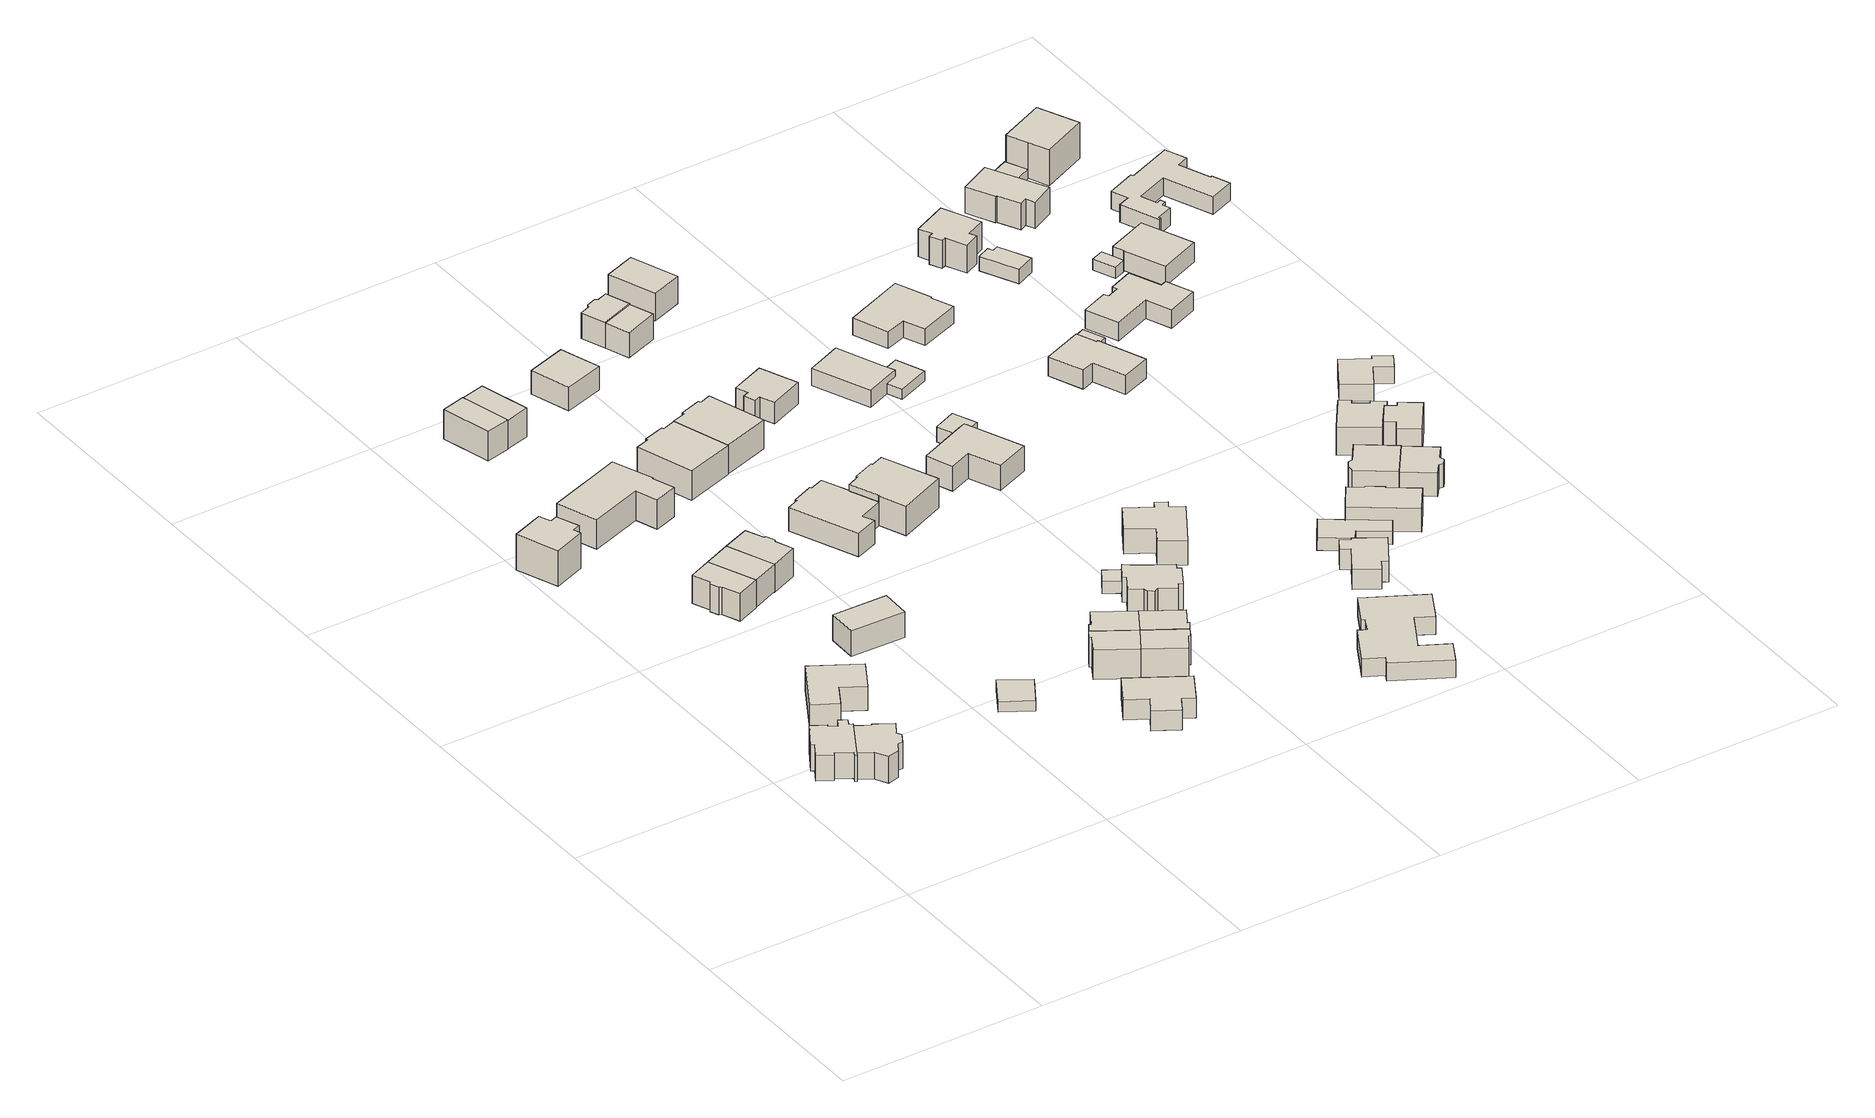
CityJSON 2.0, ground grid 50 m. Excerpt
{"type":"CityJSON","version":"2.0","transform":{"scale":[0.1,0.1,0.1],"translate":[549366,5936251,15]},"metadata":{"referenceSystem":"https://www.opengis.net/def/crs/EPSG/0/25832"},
"CityObjects":{
"building1":{"type":"Building","attributes":{"Gemeindeschluessel":"02200227","Geometrietyp2DReferenz":"3000","BezugspunktDach":"2000","function":"31001_1010","measuredHeight":8.64,"storeysAboveGround":1},"address":[{"country":"Germany","locality":"Hamburg","thoroughfareNumber":"18a","thoroughfareName":"Hildeweg","postcode":"22559"}],"geometry":[{"type":"Solid","lod":"1","boundaries":[[[[0,1,2,3,4,5,6,7,8,9,10,11,12,13,14,15,16,17]],[[18,19,20,21,22,23,24,25,26,27,28,29,30,31,32,33,34,35]],[[16,18,35,17]],[[15,19,18,16]],[[14,20,19,15]],[[13,21,20,14]],[[12,22,21,13]],[[11,23,22,12]],[[10,24,23,11]],[[9,25,24,10]],[[8,26,25,9]],[[7,27,26,8]],[[6,28,27,7]],[[5,29,28,6]],[[4,30,29,5]],[[3,31,30,4]],[[2,32,31,3]],[[1,33,32,2]],[[0,34,33,1]],[[17,35,34,0]]]]}]},
"building2":{"type":"Building","attributes":{"Gemeindeschluessel":"02200227","Geometrietyp2DReferenz":"3000","BezugspunktDach":"2000","function":"31001_1010","measuredHeight":8.78,"storeysAboveGround":1},"address":[{"country":"Germany","locality":"Hamburg","thoroughfareNumber":"18b","thoroughfareName":"Hildeweg","postcode":"22559"}],"geometry":[{"type":"Solid","lod":"1","boundaries":[[[[36,37,38,39,40,41,42,43,44,45,46,47]],[[48,49,50,51,52,53,54,55,56,57,58,59]],[[46,48,59,47]],[[45,49,48,46]],[[44,50,49,45]],[[43,51,50,44]],[[42,52,51,43]],[[41,53,52,42]],[[40,54,53,41]],[[39,55,54,40]],[[38,56,55,39]],[[37,57,56,38]],[[36,58,57,37]],[[47,59,58,36]]]]}]},
"building3":{"type":"Building","attributes":{"Gemeindeschluessel":"02200227","Geometrietyp2DReferenz":"3000","BezugspunktDach":"2000","function":"31001_1010","measuredHeight":7.25,"storeysAboveGround":1},"address":[{"country":"Germany","locality":"Hamburg","thoroughfareNumber":"20","thoroughfareName":"Hildeweg","postcode":"22559"}],"geometry":[{"type":"Solid","lod":"1","boundaries":[[[[60,61,62,63,64,65]],[[66,67,68,69,70,71]],[[64,66,71,65]],[[63,67,66,64]],[[62,68,67,63]],[[61,69,68,62]],[[60,70,69,61]],[[65,71,70,60]]]]}]},
"building4":{"type":"Building","attributes":{"Gemeindeschluessel":"02200227","Geometrietyp2DReferenz":"3000","BezugspunktDach":"2000","function":"31001_1010","measuredHeight":10.46,"storeysAboveGround":3},"address":[{"country":"Germany","locality":"Hamburg","thoroughfareNumber":"69","thoroughfareName":"Tinsdaler Heideweg","postcode":"22559"}],"geometry":[{"type":"Solid","lod":"1","boundaries":[[[[72,73,74,75,76,77,78,79]],[[80,81,82,83,84,85,86,87]],[[78,80,87,79]],[[77,81,80,78]],[[76,82,81,77]],[[75,83,82,76]],[[74,84,83,75]],[[73,85,84,74]],[[72,86,85,73]],[[79,87,86,72]]]]}]},
"building5":{"type":"Building","attributes":{"Gemeindeschluessel":"02200227","Geometrietyp2DReferenz":"3000","BezugspunktDach":"2000","function":"31001_1010","measuredHeight":9.22,"storeysAboveGround":1},"address":[{"country":"Germany","locality":"Hamburg","thoroughfareNumber":"24","thoroughfareName":"Hildeweg","postcode":"22559"}],"geometry":[{"type":"Solid","lod":"1","boundaries":[[[[88,89,90,91,92,93,94,95]],[[96,97,98,99,100,101,102,103]],[[94,96,103,95]],[[93,97,96,94]],[[92,98,97,93]],[[91,99,98,92]],[[90,100,99,91]],[[89,101,100,90]],[[88,102,101,89]],[[95,103,102,88]]]]}]},
"building6":{"type":"Building","attributes":{"Gemeindeschluessel":"02200227","Geometrietyp2DReferenz":"3000","BezugspunktDach":"2000","function":"31001_1010","measuredHeight":9.28,"storeysAboveGround":1},"address":[{"country":"Germany","locality":"Hamburg","thoroughfareNumber":"24a","thoroughfareName":"Hildeweg","postcode":"22559"}],"geometry":[{"type":"Solid","lod":"1","boundaries":[[[[104,105,106,107]],[[103,102,108,109]],[[106,103,109,107]],[[105,102,103,106]],[[104,108,102,105]],[[107,109,108,104]]]]}]},
"building7":{"type":"Building","attributes":{"Gemeindeschluessel":"02200227","Geometrietyp2DReferenz":"3000","BezugspunktDach":"2000","function":"31001_1010","measuredHeight":8.28,"storeysAboveGround":1},"address":[{"country":"Germany","locality":"Hamburg","thoroughfareNumber":"22","thoroughfareName":"Hildeweg","postcode":"22559"}],"geometry":[{"type":"Solid","lod":"1","boundaries":[[[[110,111,112,113]],[[114,115,116,117]],[[112,114,117,113]],[[111,115,114,112]],[[110,116,115,111]],[[113,117,116,110]]]]}]},
"building8":{"type":"Building","attributes":{"Gemeindeschluessel":"02200227","Geometrietyp2DReferenz":"3000","BezugspunktDach":"2000","function":"31001_2460","measuredHeight":2.6,"storeysAboveGround":1},"address":[{"country":"Germany","locality":"Hamburg","thoroughfareName":"Horandstieg","postcode":"22559"}],"geometry":[{"type":"Solid","lod":"1","boundaries":[[[[118,119,120,121]],[[122,123,124,125]],[[120,122,125,121]],[[119,123,122,120]],[[118,124,123,119]],[[121,125,124,118]]]]}]},
"building9":{"type":"Building","attributes":{"Gemeindeschluessel":"02200227","Geometrietyp2DReferenz":"3000","BezugspunktDach":"2000","function":"31001_1010","measuredHeight":10.63,"storeysAboveGround":2},"address":[{"country":"Germany","locality":"Hamburg","thoroughfareNumber":"67","thoroughfareName":"Tinsdaler Heideweg","postcode":"22559"}],"geometry":[{"type":"Solid","lod":"1","boundaries":[[[[126,127,128,129,130,131,132,133]],[[134,135,136,137,138,139,140,141]],[[132,134,141,133]],[[131,135,134,132]],[[130,136,135,131]],[[129,137,136,130]],[[128,138,137,129]],[[127,139,138,128]],[[126,140,139,127]],[[133,141,140,126]]]]}]},
"building10":{"type":"Building","attributes":{"Gemeindeschluessel":"02200227","Geometrietyp2DReferenz":"3000","BezugspunktDach":"2000","function":"31001_1010","measuredHeight":9.32,"storeysAboveGround":1},"address":[{"country":"Germany","locality":"Hamburg","thoroughfareNumber":"24b","thoroughfareName":"Hildeweg","postcode":"22559"}],"geometry":[{"type":"Solid","lod":"1","boundaries":[[[[142,143,144,145,146,147,148,149]],[[150,151,109,108,152,153,154,155]],[[148,150,155,149]],[[147,151,150,148]],[[146,109,151,147]],[[145,108,109,146]],[[144,152,108,145]],[[143,153,152,144]],[[142,154,153,143]],[[149,155,154,142]]]]}]},
"building11":{"type":"Building","attributes":{"Gemeindeschluessel":"02200227","Geometrietyp2DReferenz":"3000","BezugspunktDach":"2000","function":"31001_1010","measuredHeight":9.43,"storeysAboveGround":1},"address":[{"country":"Germany","locality":"Hamburg","thoroughfareNumber":"68b","thoroughfareName":"Tinsdaler Heideweg","postcode":"22559"}],"geometry":[{"type":"Solid","lod":"1","boundaries":[[[[156,157,158,159]],[[160,161,162,163]],[[158,160,163,159]],[[157,161,160,158]],[[156,162,161,157]],[[159,163,162,156]]]]}]},
"building12":{"type":"Building","attributes":{"Gemeindeschluessel":"02200227","Geometrietyp2DReferenz":"3000","BezugspunktDach":"2000","function":"31001_1010","measuredHeight":9.36,"storeysAboveGround":1},"address":[{"country":"Germany","locality":"Hamburg","thoroughfareNumber":"68a","thoroughfareName":"Tinsdaler Heideweg","postcode":"22559"}],"geometry":[{"type":"Solid","lod":"1","boundaries":[[[[164,165,166,167]],[[168,169,170,171]],[[166,168,171,167]],[[165,169,168,166]],[[164,170,169,165]],[[167,171,170,164]]]]}]},
"building13":{"type":"Building","attributes":{"Gemeindeschluessel":"02200227","Geometrietyp2DReferenz":"3000","BezugspunktDach":"2000","function":"31001_1010","measuredHeight":6.58,"storeysAboveGround":1},"address":[{"country":"Germany","locality":"Hamburg","thoroughfareNumber":"24","thoroughfareName":"Horandstieg","postcode":"22559"}],"geometry":[{"type":"Solid","lod":"1","boundaries":[[[[172,173,174,175,176,177,178,179]],[[180,181,182,183,184,185,186,187]],[[178,180,187,179]],[[177,181,180,178]],[[176,182,181,177]],[[175,183,182,176]],[[174,184,183,175]],[[173,185,184,174]],[[172,186,185,173]],[[179,187,186,172]]]]}]},
"building14":{"type":"Building","attributes":{"Gemeindeschluessel":"02200227","Geometrietyp2DReferenz":"3000","BezugspunktDach":"2000","function":"31001_1010","measuredHeight":10.44,"storeysAboveGround":1},"address":[{"country":"Germany","locality":"Hamburg","thoroughfareNumber":"22c","thoroughfareName":"Horandstieg","postcode":"22559"}],"geometry":[{"type":"Solid","lod":"1","boundaries":[[[[188,189,190,191,192,193]],[[194,195,196,197,198,199]],[[192,194,199,193]],[[191,195,194,192]],[[190,196,195,191]],[[189,197,196,190]],[[188,198,197,189]],[[193,199,198,188]]]]}]},
"building15":{"type":"Building","attributes":{"Gemeindeschluessel":"02200227","Geometrietyp2DReferenz":"3000","BezugspunktDach":"2000","function":"31001_1010","measuredHeight":9.64,"storeysAboveGround":1},"address":[{"country":"Germany","locality":"Hamburg","thoroughfareNumber":"65b","thoroughfareName":"Tinsdaler Heideweg","postcode":"22559"}],"geometry":[{"type":"Solid","lod":"1","boundaries":[[[[200,201,202,203,204,205,206,207]],[[208,209,210,211,212,213,214,215]],[[206,208,215,207]],[[205,209,208,206]],[[204,210,209,205]],[[203,211,210,204]],[[202,212,211,203]],[[201,213,212,202]],[[200,214,213,201]],[[207,215,214,200]]]]}]},
"building16":{"type":"Building","attributes":{"Gemeindeschluessel":"02200227","Geometrietyp2DReferenz":"3000","BezugspunktDach":"2000","function":"31001_1010","measuredHeight":9.6,"storeysAboveGround":1},"address":[{"country":"Germany","locality":"Hamburg","thoroughfareNumber":"63b","thoroughfareName":"Tinsdaler Heideweg","postcode":"22559"}],"geometry":[{"type":"Solid","lod":"1","boundaries":[[[[216,217,218,219,220,221,222,223,224,225,226,227,228]],[[229,230,231,232,233,234,235,236,237,238,239,240,241]],[[227,229,241,228]],[[226,230,229,227]],[[225,231,230,226]],[[224,232,231,225]],[[223,233,232,224]],[[222,234,233,223]],[[221,235,234,222]],[[220,236,235,221]],[[219,237,236,220]],[[218,238,237,219]],[[217,239,238,218]],[[216,240,239,217]],[[228,241,240,216]]]]}]},
"building17":{"type":"Building","attributes":{"Gemeindeschluessel":"02200227","Geometrietyp2DReferenz":"3000","BezugspunktDach":"2000","function":"31001_1010","measuredHeight":10.59,"storeysAboveGround":1},"address":[{"country":"Germany","locality":"Hamburg","thoroughfareNumber":"22a","thoroughfareName":"Horandstieg","postcode":"22559"}],"geometry":[{"type":"Solid","lod":"1","boundaries":[[[[242,243,244,245,246,247]],[[248,249,250,251,252,253]],[[246,248,253,247]],[[245,249,248,246]],[[244,250,249,245]],[[243,251,250,244]],[[242,252,251,243]],[[247,253,252,242]]]]}]},
"building18":{"type":"Building","attributes":{"Gemeindeschluessel":"02200227","Geometrietyp2DReferenz":"3000","BezugspunktDach":"2000","function":"31001_1010","measuredHeight":10.48,"storeysAboveGround":1},"address":[{"country":"Germany","locality":"Hamburg","thoroughfareNumber":"22b","thoroughfareName":"Horandstieg","postcode":"22559"}],"geometry":[{"type":"Solid","lod":"1","boundaries":[[[[254,255,256,257,191,190]],[[195,258,259,260,261,196]],[[191,195,196,190]],[[257,258,195,191]],[[256,259,258,257]],[[255,260,259,256]],[[254,261,260,255]],[[190,196,261,254]]]]}]},
"building19":{"type":"Building","attributes":{"Gemeindeschluessel":"02200227","Geometrietyp2DReferenz":"3000","BezugspunktDach":"2000","function":"31001_1010","measuredHeight":5.86,"storeysAboveGround":2},"address":[{"country":"Germany","locality":"Hamburg","thoroughfareNumber":"66","thoroughfareName":"Tinsdaler Heideweg","postcode":"22559"}],"geometry":[{"type":"Solid","lod":"1","boundaries":[[[[262,263,264,265]],[[266,267,268,269]],[[264,266,269,265]],[[263,267,266,264]],[[262,268,267,263]],[[265,269,268,262]]]]}]},
"building20":{"type":"Building","attributes":{"Gemeindeschluessel":"02200227","Geometrietyp2DReferenz":"3000","BezugspunktDach":"2000","function":"31001_1010","measuredHeight":10.54,"storeysAboveGround":1},"address":[{"country":"Germany","locality":"Hamburg","thoroughfareNumber":"22","thoroughfareName":"Horandstieg","postcode":"22559"}],"geometry":[{"type":"Solid","lod":"1","boundaries":[[[[270,271,245,244,272,273]],[[274,250,249,275,276,277]],[[272,274,277,273]],[[244,250,274,272]],[[245,249,250,244]],[[271,275,249,245]],[[270,276,275,271]],[[273,277,276,270]]]]}]},
"building21":{"type":"Building","attributes":{"Gemeindeschluessel":"02200227","Geometrietyp2DReferenz":"3000","BezugspunktDach":"2000","function":"31001_1010","measuredHeight":9.49,"storeysAboveGround":1},"address":[{"country":"Germany","locality":"Hamburg","thoroughfareNumber":"65a","thoroughfareName":"Tinsdaler Heideweg","postcode":"22559"}],"geometry":[{"type":"Solid","lod":"1","boundaries":[[[[278,279,280,281,282,283,284,285]],[[286,287,288,289,290,291,292,293]],[[284,286,293,285]],[[283,287,286,284]],[[282,288,287,283]],[[281,289,288,282]],[[280,290,289,281]],[[279,291,290,280]],[[278,292,291,279]],[[285,293,292,278]]]]}]},
"building22":{"type":"Building","attributes":{"Gemeindeschluessel":"02200227","Geometrietyp2DReferenz":"3000","BezugspunktDach":"2000","function":"31001_1010","measuredHeight":9.41,"storeysAboveGround":1},"address":[{"country":"Germany","locality":"Hamburg","thoroughfareNumber":"63a","thoroughfareName":"Tinsdaler Heideweg","postcode":"22559"}],"geometry":[{"type":"Solid","lod":"1","boundaries":[[[[294,295,296,297,298,299,300,301,302,303,304]],[[305,306,307,308,309,310,311,312,313,314,315]],[[303,305,315,304]],[[302,306,305,303]],[[301,307,306,302]],[[300,308,307,301]],[[299,309,308,300]],[[298,310,309,299]],[[297,311,310,298]],[[296,312,311,297]],[[295,313,312,296]],[[294,314,313,295]],[[304,315,314,294]]]]}]},
"building23":{"type":"Building","attributes":{"Gemeindeschluessel":"02200227","Geometrietyp2DReferenz":"3000","BezugspunktDach":"2000","function":"31001_1010","measuredHeight":8.59,"storeysAboveGround":1},"address":[{"country":"Germany","locality":"Hamburg","thoroughfareNumber":"20","thoroughfareName":"Horandstieg","postcode":"22559"}],"geometry":[{"type":"Solid","lod":"1","boundaries":[[[[316,317,318,319,320,321,322,323,324,325,326,327,328,329,330,331]],[[332,333,334,335,336,337,338,339,340,341,342,343,344,345,346,347]],[[330,332,347,331]],[[329,333,332,330]],[[328,334,333,329]],[[327,335,334,328]],[[326,336,335,327]],[[325,337,336,326]],[[324,338,337,325]],[[323,339,338,324]],[[322,340,339,323]],[[321,341,340,322]],[[320,342,341,321]],[[319,343,342,320]],[[318,344,343,319]],[[317,345,344,318]],[[316,346,345,317]],[[331,347,346,316]]]]}]},
"building24":{"type":"Building","attributes":{"Gemeindeschluessel":"02200227","Geometrietyp2DReferenz":"3000","BezugspunktDach":"2000","function":"31001_2460","measuredHeight":3.02,"storeysAboveGround":1},"address":[{"country":"Germany","locality":"Hamburg","thoroughfareName":"Horandstieg","postcode":"22559"}],"geometry":[{"type":"Solid","lod":"1","boundaries":[[[[348,349,350,351,352,353]],[[354,355,356,357,358,359]],[[352,354,359,353]],[[351,355,354,352]],[[350,356,355,351]],[[349,357,356,350]],[[348,358,357,349]],[[353,359,358,348]]]]}]},
"building25":{"type":"Building","attributes":{"Gemeindeschluessel":"02200227","Geometrietyp2DReferenz":"3000","BezugspunktDach":"2000","function":"31001_1010","measuredHeight":8.42,"storeysAboveGround":1},"address":[{"country":"Germany","locality":"Hamburg","thoroughfareNumber":"64","thoroughfareName":"Tinsdaler Heideweg","postcode":"22559"}],"geometry":[{"type":"Solid","lod":"1","boundaries":[[[[360,361,362,363,364,365,366,367]],[[368,369,370,371,372,373,374,375]],[[366,368,375,367]],[[365,369,368,366]],[[364,370,369,365]],[[363,371,370,364]],[[362,372,371,363]],[[361,373,372,362]],[[360,374,373,361]],[[367,375,374,360]]]]}]},
"building26":{"type":"Building","attributes":{"Gemeindeschluessel":"02200227","Geometrietyp2DReferenz":"3000","BezugspunktDach":"2000","function":"31001_1010","measuredHeight":7.3,"storeysAboveGround":1},"address":[{"country":"Germany","locality":"Hamburg","thoroughfareNumber":"61","thoroughfareName":"Tinsdaler Heideweg","postcode":"22559"}],"geometry":[{"type":"Solid","lod":"1","boundaries":[[[[376,377,378,379,380,381,382,383]],[[384,385,386,387,388,389,390,391]],[[382,384,391,383]],[[381,385,384,382]],[[380,386,385,381]],[[379,387,386,380]],[[378,388,387,379]],[[377,389,388,378]],[[376,390,389,377]],[[383,391,390,376]]]]}]},
"building27":{"type":"Building","attributes":{"Gemeindeschluessel":"02200227","Geometrietyp2DReferenz":"3000","BezugspunktDach":"2000","function":"31001_1010","measuredHeight":8.45,"storeysAboveGround":1},"address":[{"country":"Germany","locality":"Hamburg","thoroughfareNumber":"64b","thoroughfareName":"Tinsdaler Heideweg","postcode":"22559"}],"geometry":[{"type":"Solid","lod":"1","boundaries":[[[[363,392,393,364]],[[394,395,396,397]],[[393,394,397,364]],[[392,395,394,393]],[[363,396,395,392]],[[364,397,396,363]]]]}]},
"building28":{"type":"Building","attributes":{"Gemeindeschluessel":"02200227","Geometrietyp2DReferenz":"3000","BezugspunktDach":"2000","function":"31001_2460","measuredHeight":2.3,"storeysAboveGround":1},"address":[{"country":"Germany","locality":"Hamburg","thoroughfareName":"Tinsdaler Heideweg","postcode":"22559"}],"geometry":[{"type":"Solid","lod":"1","boundaries":[[[[398,399,400,401,402,403]],[[404,405,406,407,408,409]],[[402,404,409,403]],[[401,405,404,402]],[[400,406,405,401]],[[399,407,406,400]],[[398,408,407,399]],[[403,409,408,398]]]]}]},
"building29":{"type":"Building","attributes":{"Gemeindeschluessel":"02200227","Geometrietyp2DReferenz":"3000","BezugspunktDach":"2000","function":"31001_1100","measuredHeight":7.38,"storeysAboveGround":1},"address":[{"country":"Germany","locality":"Hamburg","thoroughfareNumber":"16a","thoroughfareName":"Horandstieg","postcode":"22559"}],"geometry":[{"type":"Solid","lod":"1","boundaries":[[[[410,411,412,413,414,415,416,417]],[[418,419,420,421,422,423,424,425]],[[416,418,425,417]],[[415,419,418,416]],[[414,420,419,415]],[[413,421,420,414]],[[412,422,421,413]],[[411,423,422,412]],[[410,424,423,411]],[[417,425,424,410]]]]}]},
"building30":{"type":"Building","attributes":{"Gemeindeschluessel":"02200227","Geometrietyp2DReferenz":"3000","BezugspunktDach":"2000","function":"31001_1010","measuredHeight":7.42,"storeysAboveGround":1},"address":[{"country":"Germany","locality":"Hamburg","thoroughfareNumber":"18","thoroughfareName":"Horandstieg","postcode":"22559"}],"geometry":[{"type":"Solid","lod":"1","boundaries":[[[[426,427,428,429,430,431,432,433,434,435]],[[436,437,438,439,440,441,442,443,444,445]],[[434,436,445,435]],[[433,437,436,434]],[[432,438,437,433]],[[431,439,438,432]],[[430,440,439,431]],[[429,441,440,430]],[[428,442,441,429]],[[427,443,442,428]],[[426,444,443,427]],[[435,445,444,426]]]]}]},
"building31":{"type":"Building","attributes":{"Gemeindeschluessel":"02200227","Geometrietyp2DReferenz":"3000","BezugspunktDach":"2000","function":"31001_1010","measuredHeight":4.53,"storeysAboveGround":1},"address":[{"country":"Germany","locality":"Hamburg","thoroughfareNumber":"25","thoroughfareName":"Horandstieg","postcode":"22559"}],"geometry":[{"type":"Solid","lod":"1","boundaries":[[[[446,447,448,449,450,451,452,453,454,455,456,457,458,459]],[[460,461,462,463,464,465,466,467,468,469,470,471,472,473]],[[458,460,473,459]],[[457,461,460,458]],[[456,462,461,457]],[[455,463,462,456]],[[454,464,463,455]],[[453,465,464,454]],[[452,466,465,453]],[[451,467,466,452]],[[450,468,467,451]],[[449,469,468,450]],[[448,470,469,449]],[[447,471,470,448]],[[446,472,471,447]],[[459,473,472,446]]]]}]},
"building32":{"type":"Building","attributes":{"Gemeindeschluessel":"02200227","Geometrietyp2DReferenz":"3000","BezugspunktDach":"2000","function":"31001_1010","measuredHeight":9.52,"storeysAboveGround":1},"address":[{"country":"Germany","locality":"Hamburg","thoroughfareNumber":"62","thoroughfareName":"Tinsdaler Heideweg","postcode":"22559"}],"geometry":[{"type":"Solid","lod":"1","boundaries":[[[[474,475,476,477]],[[478,479,480,481]],[[476,478,481,477]],[[475,479,478,476]],[[474,480,479,475]],[[477,481,480,474]]]]}]},
"building33":{"type":"Building","attributes":{"Gemeindeschluessel":"02200227","Geometrietyp2DReferenz":"3000","BezugspunktDach":"2000","function":"31001_2460","measuredHeight":4.73,"storeysAboveGround":1},"address":[{"country":"Germany","locality":"Hamburg","thoroughfareName":"Horandstieg","postcode":"22559"}],"geometry":[{"type":"Solid","lod":"1","boundaries":[[[[482,483,484,485,486,487]],[[488,489,490,491,492,493]],[[486,488,493,487]],[[485,489,488,486]],[[484,490,489,485]],[[483,491,490,484]],[[482,492,491,483]],[[487,493,492,482]]]]}]},
"building34":{"type":"Building","attributes":{"Gemeindeschluessel":"02200227","Geometrietyp2DReferenz":"3000","BezugspunktDach":"2000","function":"31001_1010","measuredHeight":5.33,"storeysAboveGround":1},"address":[{"country":"Germany","locality":"Hamburg","thoroughfareNumber":"59","thoroughfareName":"Tinsdaler Heideweg","postcode":"22559"}],"geometry":[{"type":"Solid","lod":"1","boundaries":[[[[494,495,496,497,498]],[[499,500,501,502,503]],[[497,499,503,498]],[[496,500,499,497]],[[495,501,500,496]],[[494,502,501,495]],[[498,503,502,494]]]]}]},
"building35":{"type":"Building","attributes":{"Gemeindeschluessel":"02200227","Geometrietyp2DReferenz":"3000","BezugspunktDach":"2000","function":"31001_2460","measuredHeight":2.45,"storeysAboveGround":1},"address":[{"country":"Germany","locality":"Hamburg","thoroughfareName":"Tinsdaler Heideweg","postcode":"22559"}],"geometry":[{"type":"Solid","lod":"1","boundaries":[[[[504,505,506,507,508,509]],[[510,511,512,513,514,515]],[[508,510,515,509]],[[507,511,510,508]],[[506,512,511,507]],[[505,513,512,506]],[[504,514,513,505]],[[509,515,514,504]]]]}]},
"building36":{"type":"Building","attributes":{"Gemeindeschluessel":"02200227","Geometrietyp2DReferenz":"3000","BezugspunktDach":"2000","function":"31001_1100","measuredHeight":5.1,"storeysAboveGround":1},"address":[{"country":"Germany","locality":"Hamburg","thoroughfareNumber":"23","thoroughfareName":"Horandstieg","postcode":"22559"}],"geometry":[{"type":"Solid","lod":"1","boundaries":[[[[516,517,518,519,520,521,522,523,524,525]],[[526,527,528,529,530,531,532,533,534,535]],[[524,526,535,525]],[[523,527,526,524]],[[522,528,527,523]],[[521,529,528,522]],[[520,530,529,521]],[[519,531,530,520]],[[518,532,531,519]],[[517,533,532,518]],[[516,534,533,517]],[[525,535,534,516]]]]}]},
"building37":{"type":"Building","attributes":{"Gemeindeschluessel":"02200227","Geometrietyp2DReferenz":"3000","BezugspunktDach":"2000","function":"31001_2460","measuredHeight":3.98,"storeysAboveGround":1},"address":[{"country":"Germany","locality":"Hamburg","thoroughfareName":"Horandstieg","postcode":"22559"}],"geometry":[{"type":"Solid","lod":"1","boundaries":[[[[536,537,538,539,540,541,542]],[[543,544,545,546,547,548,549]],[[541,543,549,542]],[[540,544,543,541]],[[539,545,544,540]],[[538,546,545,539]],[[537,547,546,538]],[[536,548,547,537]],[[542,549,548,536]]]]}]},
"building38":{"type":"Building","attributes":{"Gemeindeschluessel":"02200227","Geometrietyp2DReferenz":"3000","BezugspunktDach":"2000","function":"31001_1010","measuredHeight":5,"storeysAboveGround":1},"address":[{"country":"Germany","locality":"Hamburg","thoroughfareNumber":"55","thoroughfareName":"Tinsdaler Heideweg","postcode":"22559"}],"geometry":[{"type":"Solid","lod":"1","boundaries":[[[[550,551,552,553,554,555,556,557]],[[558,559,560,561,562,563,564,565]],[[556,558,565,557]],[[555,559,558,556]],[[554,560,559,555]],[[553,561,560,554]],[[552,562,561,553]],[[551,563,562,552]],[[550,564,563,551]],[[557,565,564,550]]]]}]},
"building39":{"type":"Building","attributes":{"Gemeindeschluessel":"02200227","Geometrietyp2DReferenz":"3000","BezugspunktDach":"2000","function":"31001_1010","measuredHeight":7.01,"storeysAboveGround":2},"address":[{"country":"Germany","locality":"Hamburg","thoroughfareNumber":"21","thoroughfareName":"Horandstieg","postcode":"22559"}],"geometry":[{"type":"Solid","lod":"1","boundaries":[[[[566,567,568,569,570,571,572,573]],[[574,575,576,577,578,579,580,581]],[[572,574,581,573]],[[571,575,574,572]],[[570,576,575,571]],[[569,577,576,570]],[[568,578,577,569]],[[567,579,578,568]],[[566,580,579,567]],[[573,581,580,566]]]]}]},
"building40":{"type":"Building","attributes":{"Gemeindeschluessel":"02200227","Geometrietyp2DReferenz":"3000","BezugspunktDach":"2000","function":"31001_1100","measuredHeight":5.8,"storeysAboveGround":1},"address":[{"country":"Germany","locality":"Hamburg","thoroughfareNumber":"14","thoroughfareName":"Horandstieg","postcode":"22559"}],"geometry":[{"type":"Solid","lod":"1","boundaries":[[[[582,583,584,585,586,587,588,589]],[[590,591,592,593,594,595,596,597]],[[588,590,597,589]],[[587,591,590,588]],[[586,592,591,587]],[[585,593,592,586]],[[584,594,593,585]],[[583,595,594,584]],[[582,596,595,583]],[[589,597,596,582]]]]}]},
"building41":{"type":"Building","attributes":{"Gemeindeschluessel":"02200227","Geometrietyp2DReferenz":"3000","BezugspunktDach":"2000","function":"31001_1010","measuredHeight":8.52,"storeysAboveGround":1},"address":[{"country":"Germany","locality":"Hamburg","thoroughfareNumber":"19a","thoroughfareName":"Horandstieg","postcode":"22559"}],"geometry":[{"type":"Solid","lod":"1","boundaries":[[[[598,599,600,601,602,603,604,605]],[[606,607,608,609,610,611,612,613]],[[604,606,613,605]],[[603,607,606,604]],[[602,608,607,603]],[[601,609,608,602]],[[600,610,609,601]],[[599,611,610,600]],[[598,612,611,599]],[[605,613,612,598]]]]}]},
"building42":{"type":"Building","attributes":{"Gemeindeschluessel":"02200227","Geometrietyp2DReferenz":"3000","BezugspunktDach":"2000","function":"31001_2460","measuredHeight":4.55,"storeysAboveGround":1},"address":[{"country":"Germany","locality":"Hamburg","thoroughfareName":"Horandstieg","postcode":"22559"}],"geometry":[{"type":"Solid","lod":"1","boundaries":[[[[614,586,585,615,616]],[[617,618,619,620,621]],[[615,617,621,616]],[[585,618,617,615]],[[586,619,618,585]],[[614,620,619,586]],[[616,621,620,614]]]]}]},
"building43":{"type":"Building","attributes":{"Gemeindeschluessel":"02200227","Geometrietyp2DReferenz":"3000","BezugspunktDach":"2000","function":"31001_1010","measuredHeight":8.15,"storeysAboveGround":1},"address":[{"country":"Germany","locality":"Hamburg","thoroughfareNumber":"19b","thoroughfareName":"Horandstieg","postcode":"22559"}],"geometry":[{"type":"Solid","lod":"1","boundaries":[[[[622,623,624,625,626,627,628,629]],[[630,631,632,633,634,635,636,637]],[[628,630,637,629]],[[627,631,630,628]],[[626,632,631,627]],[[625,633,632,626]],[[624,634,633,625]],[[623,635,634,624]],[[622,636,635,623]],[[629,637,636,622]]]]}]},
"building44":{"type":"Building","attributes":{"Gemeindeschluessel":"02200227","Geometrietyp2DReferenz":"3000","BezugspunktDach":"2000","function":"31001_1010","measuredHeight":9.61,"storeysAboveGround":1},"address":[{"country":"Germany","locality":"Hamburg","thoroughfareNumber":"17","thoroughfareName":"Horandstieg","postcode":"22559"}],"geometry":[{"type":"Solid","lod":"1","boundaries":[[[[638,639,640,641,642,643,644,645,646,647,648]],[[649,650,651,652,653,654,655,656,657,658,659]],[[647,649,659,648]],[[646,650,649,647]],[[645,651,650,646]],[[644,652,651,645]],[[643,653,652,644]],[[642,654,653,643]],[[641,655,654,642]],[[640,656,655,641]],[[639,657,656,640]],[[638,658,657,639]],[[648,659,658,638]]]]}]},
"building45":{"type":"Building","attributes":{"Gemeindeschluessel":"02200227","Geometrietyp2DReferenz":"3000","BezugspunktDach":"2000","function":"31001_1010","measuredHeight":9.16,"storeysAboveGround":1},"address":[{"country":"Germany","locality":"Hamburg","thoroughfareNumber":"53","thoroughfareName":"Tinsdaler Heideweg","postcode":"22559"}],"geometry":[{"type":"Solid","lod":"1","boundaries":[[[[660,661,662,663,664,665,666,667,668,669]],[[670,671,672,673,674,675,676,677,678,679]],[[668,670,679,669]],[[667,671,670,668]],[[666,672,671,667]],[[665,673,672,666]],[[664,674,673,665]],[[663,675,674,664]],[[662,676,675,663]],[[661,677,676,662]],[[660,678,677,661]],[[669,679,678,660]]]]}]},
"building46":{"type":"Building","attributes":{"Gemeindeschluessel":"02200227","Geometrietyp2DReferenz":"3000","BezugspunktDach":"2000","function":"31001_1010","measuredHeight":4.84,"storeysAboveGround":1},"address":[{"country":"Germany","locality":"Hamburg","thoroughfareName":"Tinsdaler Heideweg","postcode":"22559"}],"geometry":[{"type":"Solid","lod":"1","boundaries":[[[[680,681,682,683,684,685]],[[686,687,688,689,690,691]],[[684,686,691,685]],[[683,687,686,684]],[[682,688,687,683]],[[681,689,688,682]],[[680,690,689,681]],[[685,691,690,680]]]]}]},
"building47":{"type":"Building","attributes":{"Gemeindeschluessel":"02200227","Geometrietyp2DReferenz":"3000","BezugspunktDach":"2000","function":"31001_1010","measuredHeight":6.91,"storeysAboveGround":1},"address":[{"country":"Germany","locality":"Hamburg","thoroughfareNumber":"17a","thoroughfareName":"Horandstieg","postcode":"22559"}],"geometry":[{"type":"Solid","lod":"1","boundaries":[[[[692,693,694,695,696,697,698,699,700]],[[701,702,703,704,705,706,707,708,709]],[[699,701,709,700]],[[698,702,701,699]],[[697,703,702,698]],[[696,704,703,697]],[[695,705,704,696]],[[694,706,705,695]],[[693,707,706,694]],[[692,708,707,693]],[[700,709,708,692]]]]}]},
"building48":{"type":"Building","attributes":{"Gemeindeschluessel":"02200227","Geometrietyp2DReferenz":"3000","BezugspunktDach":"2000","function":"31001_1010","measuredHeight":5.51,"storeysAboveGround":1},"address":[{"country":"Germany","locality":"Hamburg","thoroughfareNumber":"12","thoroughfareName":"Horandstieg","postcode":"22559"}],"geometry":[{"type":"Solid","lod":"1","boundaries":[[[[710,711,712,713,714,715,716,717,718,719,720,721]],[[722,723,724,725,726,727,728,729,730,731,732,733]],[[720,722,733,721]],[[719,723,722,720]],[[718,724,723,719]],[[717,725,724,718]],[[716,726,725,717]],[[715,727,726,716]],[[714,728,727,715]],[[713,729,728,714]],[[712,730,729,713]],[[711,731,730,712]],[[710,732,731,711]],[[721,733,732,710]]]]}]},
"building49":{"type":"Building","attributes":{"Gemeindeschluessel":"02200227","Geometrietyp2DReferenz":"3000","BezugspunktDach":"2000","function":"31001_1010","measuredHeight":6.4,"storeysAboveGround":1},"address":[{"country":"Germany","locality":"Hamburg","thoroughfareNumber":"15","thoroughfareName":"Horandstieg","postcode":"22559"}],"geometry":[{"type":"Solid","lod":"1","boundaries":[[[[734,735,736,737,738,739,740,741]],[[742,743,744,745,746,747,748,749]],[[740,742,749,741]],[[739,743,742,740]],[[738,744,743,739]],[[737,745,744,738]],[[736,746,745,737]],[[735,747,746,736]],[[734,748,747,735]],[[741,749,748,734]]]]}]},
"building50":{"type":"Building","attributes":{"Gemeindeschluessel":"02200227","Geometrietyp2DReferenz":"3000","BezugspunktDach":"2000","function":"31001_2460","measuredHeight":2.8,"storeysAboveGround":1},"address":[{"country":"Germany","locality":"Hamburg","thoroughfareName":"Horandstieg","postcode":"22559"}],"geometry":[{"type":"Solid","lod":"1","boundaries":[[[[750,751,752,753,754,755]],[[756,757,758,759,760,761]],[[754,756,761,755]],[[753,757,756,754]],[[752,758,757,753]],[[751,759,758,752]],[[750,760,759,751]],[[755,761,760,750]]]]}]},
"building51":{"type":"Building","attributes":{"Gemeindeschluessel":"02200227","Geometrietyp2DReferenz":"3000","BezugspunktDach":"2000","function":"31001_1010","measuredHeight":8.67,"storeysAboveGround":1},"address":[{"country":"Germany","locality":"Hamburg","thoroughfareNumber":"51","thoroughfareName":"Tinsdaler Heideweg","postcode":"22559"}],"geometry":[{"type":"Solid","lod":"1","boundaries":[[[[762,763,764,765,766,767,768,769]],[[770,771,772,773,774,775,776,777]],[[768,770,777,769]],[[767,771,770,768]],[[766,772,771,767]],[[765,773,772,766]],[[764,774,773,765]],[[763,775,774,764]],[[762,776,775,763]],[[769,777,776,762]]]]}]},
"building52":{"type":"Building","attributes":{"Gemeindeschluessel":"02200227","Geometrietyp2DReferenz":"3000","BezugspunktDach":"2000","function":"31001_1100","measuredHeight":6.22,"storeysAboveGround":1},"address":[{"country":"Germany","locality":"Hamburg","thoroughfareNumber":"10","thoroughfareName":"Horandstieg","postcode":"22559"}],"geometry":[{"type":"Solid","lod":"1","boundaries":[[[[778,779,780,781,782,783]],[[784,785,786,787,788,789]],[[782,784,789,783]],[[781,785,784,782]],[[780,786,785,781]],[[779,787,786,780]],[[778,788,787,779]],[[783,789,788,778]]]]}]},
"building53":{"type":"Building","attributes":{"Gemeindeschluessel":"02200227","Geometrietyp2DReferenz":"3000","BezugspunktDach":"2000","function":"31001_2460","measuredHeight":2.4,"storeysAboveGround":1},"address":[{"country":"Germany","locality":"Hamburg","thoroughfareName":"Tinsdaler Heideweg","postcode":"22559"}],"geometry":[{"type":"Solid","lod":"1","boundaries":[[[[790,791,792,793]],[[794,795,796,797]],[[792,794,797,793]],[[791,795,794,792]],[[790,796,795,791]],[[793,797,796,790]]]]}]},
"building54":{"type":"Building","attributes":{"Gemeindeschluessel":"02200227","Geometrietyp2DReferenz":"3000","BezugspunktDach":"2000","function":"31001_2460","measuredHeight":2.34,"storeysAboveGround":1},"address":[{"country":"Germany","locality":"Hamburg","thoroughfareName":"Tinsdaler Heideweg","postcode":"22559"}],"geometry":[{"type":"Solid","lod":"1","boundaries":[[[[790,798,799,800,791]],[[801,802,803,796,795]],[[800,801,795,791]],[[799,802,801,800]],[[798,803,802,799]],[[790,796,803,798]],[[791,795,796,790]]]]}]},
"building55":{"type":"Building","attributes":{"Gemeindeschluessel":"02200227","Geometrietyp2DReferenz":"3000","BezugspunktDach":"2000","function":"31001_1010","measuredHeight":11.36,"storeysAboveGround":1},"address":[{"country":"Germany","locality":"Hamburg","thoroughfareNumber":"49","thoroughfareName":"Tinsdaler Heideweg","postcode":"22559"}],"geometry":[{"type":"Solid","lod":"1","boundaries":[[[[804,805,806,807,808]],[[809,810,811,812,813]],[[807,809,813,808]],[[806,810,809,807]],[[805,811,810,806]],[[804,812,811,805]],[[808,813,812,804]]]]}]},
"building56":{"type":"Building","attributes":{"Gemeindeschluessel":"02200227","Geometrietyp2DReferenz":"3000","BezugspunktDach":"2000","function":"31001_1100","measuredHeight":5.83,"storeysAboveGround":1},"address":[{"country":"Germany","locality":"Hamburg","thoroughfareNumber":"47a","thoroughfareName":"Tinsdaler Heideweg","postcode":"22559"}],"geometry":[{"type":"Solid","lod":"1","boundaries":[[[[814,815,816,817,818,819,820,821,822,823,824,825,826,827,828,829,830,831,832,833,834,835]],[[836,837,838,839,840,841,842,843,844,845,846,847,848,849,850,851,852,853,854,855,856,857]],[[834,836,857,835]],[[833,837,836,834]],[[832,838,837,833]],[[831,839,838,832]],[[830,840,839,831]],[[829,841,840,830]],[[828,842,841,829]],[[827,843,842,828]],[[826,844,843,827]],[[825,845,844,826]],[[824,846,845,825]],[[823,847,846,824]],[[822,848,847,823]],[[821,849,848,822]],[[820,850,849,821]],[[819,851,850,820]],[[818,852,851,819]],[[817,853,852,818]],[[816,854,853,817]],[[815,855,854,816]],[[814,856,855,815]],[[835,857,856,814]]]]}]}
},
"vertices":[
[137,390,16],[132,393,16],[138,404,16],[102,425,16],[99,420,16],[66,440,16],[86,473,16],[79,477,16],[116,539,16],[150,519,16],[147,515,16],[166,504,16],[177,523,16],[195,512,16],[187,497,16],[196,492,16],[191,483,16],[140,395,16],[191,483,81],[196,492,81],[187,497,81],[195,512,81],[177,523,81],[166,504,81],[147,515,81],[150,519,81],[116,539,81],[79,477,81],[86,473,81],[66,440,81],[99,420,81],[102,425,81],[138,404,81],[132,393,81],[137,390,81],[140,395,81],
[191,483,17],[223,464,17],[225,467,17],[268,442,17],[249,411,17],[255,400,17],[241,376,17],[229,376,17],[215,353,17],[187,347,17],[170,377,17],[140,395,17],[170,377,84],[187,347,84],[215,353,84],[229,376,84],[241,376,84],[255,400,84],[249,411,84],[268,442,84],[225,467,84],[223,464,84],[191,483,84],[140,395,84],
[259,641,6],[229,589,6],[173,621,6],[246,746,6],[354,683,6],[312,610,6],[354,683,66],[246,746,66],[173,621,66],[229,589,66],[259,641,66],[312,610,66],
[76,1485,3],[87,1457,3],[105,1463,3],[126,1409,3],[108,1402,3],[114,1385,3],[38,1356,3],[0,1456,3],[38,1356,93],[114,1385,93],[108,1402,93],[126,1409,93],[105,1463,93],[87,1457,93],[76,1485,93],[0,1456,93],
[324,1044,16],[269,1021,16],[251,1063,16],[245,1066,16],[237,1085,16],[240,1091,16],[223,1133,16],[278,1156,16],[223,1133,86],[240,1091,86],[237,1085,86],[245,1066,86],[251,1063,86],[269,1021,86],[324,1044,86],[278,1156,86],
[389,1071,17],[324,1044,17],[278,1156,17],[343,1183,17],[389,1071,86],[343,1183,86],
[384,779,19],[386,851,19],[519,848,19],[517,776,19],[519,848,83],[386,851,83],[384,779,83],[517,776,83],
[517,429,25],[560,499,25],[626,457,25],[584,389,25],[626,457,51],[560,499,51],[517,429,51],[584,389,51],
[308,1468,5],[180,1423,5],[145,1521,5],[328,1585,5],[365,1487,5],[362,1487,5],[381,1434,5],[326,1415,5],[381,1434,79],[362,1487,79],[365,1487,79],[328,1585,79],[145,1521,79],[180,1423,79],[308,1468,79],[326,1415,79],
[440,1146,15],[437,1140,15],[454,1098,15],[389,1071,15],[343,1183,15],[408,1209,15],[426,1168,15],[432,1165,15],[426,1168,86],[408,1209,86],[454,1098,86],[437,1140,86],[440,1146,86],[432,1165,86],
[206,1961,2],[237,1840,2],[179,1826,2],[148,1946,2],[179,1826,76],[237,1840,76],[206,1961,76],[148,1946,76],
[264,1975,3],[295,1855,3],[237,1840,3],[206,1961,3],[237,1840,75],[295,1855,75],[264,1975,75],[206,1961,75],
[820,197,25],[798,160,25],[742,194,25],[765,231,25],[717,260,25],[759,329,25],[888,251,25],[847,181,25],[888,251,75],[759,329,75],[717,260,75],[765,231,75],[742,194,75],[798,160,75],[820,197,75],[847,181,75],
[768,461,26],[780,481,26],[870,425,26],[833,366,26],[748,418,26],[772,458,26],[748,418,100],[833,366,100],[870,425,100],[780,481,100],[768,461,100],[772,458,100],
[559,1496,9],[442,1459,9],[398,1596,9],[431,1606,9],[429,1611,9],[481,1627,9],[482,1622,9],[515,1633,9],[482,1622,83],[481,1627,83],[429,1611,83],[431,1606,83],[398,1596,83],[442,1459,83],[559,1496,83],[515,1633,83],
[664,1107,13],[610,1085,13],[543,1247,13],[572,1259,13],[570,1263,13],[621,1284,13],[623,1280,13],[656,1293,13],[683,1228,13],[681,1227,13],[710,1158,13],[708,1157,13],[652,1134,13],[708,1157,72],[710,1158,72],[681,1227,72],[683,1228,72],[656,1293,72],[623,1280,72],[621,1284,72],[570,1263,72],[572,1259,72],[543,1247,72],[610,1085,72],[664,1107,72],[652,1134,72],
[797,498,25],[822,538,25],[907,485,25],[870,425,25],[780,481,25],[793,500,25],[780,481,101],[870,425,101],[907,485,101],[822,538,101],[797,498,101],[793,500,101],
[959,370,26],[947,350,26],[943,353,26],[918,313,26],[918,313,100],[943,353,100],[947,350,100],[959,370,100],
[485,2009,5],[516,1913,5],[420,1883,5],[390,1979,5],[420,1883,64],[516,1913,64],[485,2009,64],[390,1979,64],
[972,390,25],[959,370,25],[992,432,25],[967,392,25],[992,432,101],[959,370,101],[972,390,101],[967,392,101],
[672,1532,11],[559,1496,11],[515,1633,11],[548,1643,11],[546,1648,11],[598,1665,11],[600,1659,11],[628,1669,11],[600,1659,84],[598,1665,84],[546,1648,84],[548,1643,84],[515,1633,84],[559,1496,84],[672,1532,84],[628,1669,84],
[688,1229,15],[712,1240,15],[710,1244,15],[762,1265,15],[763,1261,15],[793,1273,15],[848,1140,15],[734,1093,15],[708,1157,15],[710,1158,15],[681,1227,15],[710,1158,89],[708,1157,89],[734,1093,89],[848,1140,89],[793,1273,89],[763,1261,89],[762,1265,89],[710,1244,89],[712,1240,89],[688,1229,89],[681,1227,89],
[1038,531,29],[1030,519,29],[994,541,29],[985,537,29],[970,546,29],[969,556,29],[940,574,29],[964,612,29],[957,619,29],[977,651,29],[981,657,29],[1013,633,29],[1076,594,29],[1069,582,29],[1078,576,29],[1047,525,29],[1078,576,93],[1069,582,93],[1076,594,93],[1013,633,93],[981,657,93],[977,651,93],[957,619,93],[964,612,93],[940,574,93],[969,556,93],[970,546,93],[985,537,93],[994,541,93],[1030,519,93],[1038,531,93],[1047,525,93],
[965,708,26],[1033,666,26],[1013,633,26],[981,657,26],[977,651,26],[943,672,26],[977,651,57],[981,657,57],[1013,633,57],[1033,666,57],[965,708,57],[943,672,57],
[639,2112,9],[646,2108,9],[670,2117,9],[691,2059,9],[610,2030,9],[589,2087,9],[613,2096,9],[617,2104,9],[613,2096,74],[589,2087,74],[610,2030,74],[691,2059,74],[670,2117,74],[646,2108,74],[639,2112,74],[617,2104,74],
[744,1597,10],[730,1632,10],[715,1626,10],[704,1653,10],[719,1659,10],[707,1688,10],[789,1721,10],[826,1631,10],[789,1721,64],[707,1688,64],[719,1659,64],[704,1653,64],[715,1626,64],[730,1632,64],[744,1597,64],[826,1631,64],
[712,2001,9],[631,1972,9],[631,1972,72],[712,2001,72],[691,2059,72],[610,2030,72],
[807,1745,11],[831,1686,11],[807,1676,11],[789,1721,11],[787,1720,11],[781,1734,11],[787,1720,34],[789,1721,34],[807,1676,34],[831,1686,34],[807,1745,34],[781,1734,34],
[962,1200,13],[909,1178,13],[884,1241,13],[999,1289,13],[1017,1296,13],[1019,1291,13],[1074,1157,13],[993,1124,13],[1074,1157,76],[1019,1291,76],[1017,1296,76],[999,1289,76],[884,1241,76],[909,1178,76],[962,1200,76],[993,1124,76],
[1102,704,18],[1127,745,18],[1070,780,18],[1111,848,18],[1169,812,18],[1178,827,18],[1203,812,18],[1193,797,18],[1224,778,18],[1157,671,18],[1224,778,80],[1193,797,80],[1203,812,80],[1178,827,80],[1169,812,80],[1111,848,80],[1070,780,80],[1127,745,80],[1102,704,80],[1157,671,80],
[1345,93,23],[1409,58,23],[1380,5,23],[1254,75,23],[1264,93,23],[1220,117,23],[1272,211,23],[1290,201,23],[1307,233,23],[1300,237,23],[1340,310,23],[1476,235,23],[1436,162,23],[1396,185,23],[1436,162,68],[1476,235,68],[1340,310,68],[1300,237,68],[1307,233,68],[1290,201,68],[1272,211,68],[1220,117,68],[1264,93,68],[1254,75,68],[1380,5,68],[1409,58,68],[1345,93,68],[1396,185,68],
[785,2193,11],[826,2080,11],[751,2053,11],[710,2166,11],[751,2053,80],[826,2080,80],[785,2193,80],[710,2166,80],
[978,1341,20],[1033,1364,20],[1057,1306,20],[1019,1291,20],[1017,1296,20],[999,1289,20],[1017,1296,58],[1019,1291,58],[1057,1306,58],[1033,1364,58],[978,1341,58],[999,1289,58],
[970,1704,13],[1013,1597,13],[1026,1567,13],[941,1532,13],[885,1669,13],[941,1532,56],[1026,1567,56],[1013,1597,56],[970,1704,56],[885,1669,56],
[996,1555,15],[1026,1567,15],[1013,1597,15],[1061,1617,15],[1088,1549,15],[1011,1518,15],[1088,1549,40],[1061,1617,40],[1013,1597,40],[1026,1567,40],[996,1555,40],[1011,1518,40],
[1414,443,37],[1394,456,37],[1413,486,37],[1434,472,37],[1437,477,37],[1501,437,37],[1453,361,37],[1440,370,37],[1426,347,37],[1374,380,37],[1426,347,88],[1440,370,88],[1453,361,88],[1501,437,88],[1437,477,88],[1434,472,88],[1413,486,88],[1394,456,88],[1414,443,88],[1374,380,88],
[1458,493,39],[1393,540,39],[1432,596,39],[1479,563,39],[1560,505,39],[1536,470,39],[1473,515,39],[1536,470,71],[1560,505,71],[1479,563,71],[1432,596,71],[1393,540,71],[1458,493,71],[1473,515,71],
[1141,1707,16],[1092,1690,16],[1059,1774,16],[1205,1832,16],[1239,1747,16],[1236,1746,16],[1258,1692,16],[1162,1656,16],[1258,1692,58],[1236,1746,58],[1239,1747,58],[1205,1832,58],[1059,1774,58],[1092,1690,58],[1141,1707,58],[1162,1656,58],
[1522,624,42],[1555,601,42],[1557,604,42],[1592,579,42],[1590,576,42],[1653,531,42],[1609,470,42],[1479,563,42],[1609,470,102],[1653,531,102],[1590,576,102],[1592,579,102],[1557,604,102],[1555,601,102],[1522,624,102],[1479,563,102],
[1336,1325,26],[1303,1407,26],[1399,1445,26],[1418,1398,26],[1422,1400,26],[1467,1286,26],[1398,1259,26],[1367,1337,26],[1398,1259,74],[1467,1286,74],[1422,1400,74],[1418,1398,74],[1399,1445,74],[1303,1407,74],[1336,1325,74],[1367,1337,74],
[1623,745,42],[1703,686,42],[1646,609,42],[1567,667,42],[1570,672,42],[1567,682,42],[1578,698,42],[1589,699,42],[1578,698,103],[1567,682,103],[1570,672,103],[1567,667,103],[1646,609,103],[1703,686,103],[1623,745,103],[1589,699,103],
[1449,1411,26],[1397,1450,26],[1428,1463,26],[1397,1450,64],[1418,1398,64],[1422,1400,64],[1449,1411,64],[1428,1463,64],
[1703,686,43],[1769,637,43],[1746,606,43],[1750,595,43],[1740,583,43],[1729,584,43],[1711,561,43],[1646,609,43],[1711,561,102],[1729,584,102],[1740,583,102],[1750,595,102],[1746,606,102],[1769,637,102],[1703,686,102],[1646,609,102],
[1687,898,34],[1711,881,34],[1706,874,34],[1738,852,34],[1742,858,34],[1765,842,34],[1771,838,34],[1761,824,34],[1756,828,34],[1708,762,34],[1629,818,34],[1708,762,104],[1756,828,104],[1761,824,104],[1771,838,104],[1765,842,104],[1742,858,104],[1738,852,104],[1706,874,104],[1711,881,104],[1687,898,104],[1629,818,104],
[1416,1974,18],[1458,1884,18],[1412,1862,18],[1420,1846,18],[1384,1828,18],[1361,1877,18],[1350,1872,18],[1337,1900,18],[1348,1905,18],[1334,1936,18],[1348,1905,88],[1337,1900,88],[1350,1872,88],[1361,1877,88],[1384,1828,88],[1420,1846,88],[1412,1862,88],[1458,1884,88],[1416,1974,88],[1334,1936,88],
[1438,1833,21],[1444,1821,21],[1458,1827,21],[1494,1752,21],[1449,1731,21],[1407,1818,21],[1449,1731,57],[1494,1752,57],[1458,1827,57],[1444,1821,57],[1438,1833,57],[1407,1818,57],
[1756,828,36],[1761,824,36],[1778,812,36],[1785,822,36],[1830,790,36],[1773,711,36],[1729,743,36],[1743,763,36],[1720,779,36],[1743,763,105],[1729,743,105],[1773,711,105],[1830,790,105],[1785,822,105],[1778,812,105],[1761,824,105],[1756,828,105],[1720,779,105],
[1592,1473,24],[1499,1435,24],[1467,1513,24],[1532,1539,24],[1537,1528,24],[1566,1540,24],[1561,1551,24],[1619,1575,24],[1650,1500,24],[1665,1506,24],[1691,1442,24],[1617,1412,24],[1691,1442,71],[1665,1506,71],[1650,1500,71],[1619,1575,71],[1561,1551,71],[1566,1540,71],[1537,1528,71],[1532,1539,71],[1467,1513,71],[1499,1435,71],[1592,1473,71],[1617,1412,71],
[1808,943,32],[1747,981,32],[1797,1061,32],[1858,1023,32],[1863,1032,32],[1901,1008,32],[1879,973,32],[1841,997,32],[1879,973,75],[1901,1008,75],[1863,1032,75],[1858,1023,75],[1797,1061,75],[1747,981,75],[1808,943,75],[1841,997,75],
[1632,1696,24],[1643,1670,24],[1653,1644,24],[1652,1643,24],[1624,1631,24],[1602,1684,24],[1624,1631,52],[1652,1643,52],[1653,1644,52],[1643,1670,52],[1632,1696,52],[1602,1684,52],
[1580,2053,18],[1650,1915,18],[1594,1887,18],[1584,1908,18],[1567,1899,18],[1541,1951,18],[1538,1950,18],[1505,2016,18],[1538,1950,84],[1541,1951,84],[1567,1899,84],[1584,1908,84],[1594,1887,84],[1650,1915,84],[1580,2053,84],[1505,2016,84],
[1741,1710,27],[1791,1587,27],[1692,1546,27],[1652,1643,27],[1653,1644,27],[1643,1670,27],[1653,1644,76],[1652,1643,76],[1692,1546,76],[1791,1587,76],[1741,1710,76],[1643,1670,76],
[1619,2081,17],[1640,2029,17],[1601,2012,17],[1576,2061,17],[1601,2012,41],[1640,2029,41],[1619,2081,41],[1576,2061,41],
[1662,2100,17],[1663,2098,17],[1685,2050,17],[1685,2050,41],[1663,2098,41],[1662,2100,41],
[1816,2050,19],[1706,2001,19],[1685,2050,19],[1663,2098,19],[1773,2147,19],[1663,2098,109],[1685,2050,109],[1706,2001,109],[1816,2050,109],[1773,2147,109],
[1877,1830,26],[1800,1799,26],[1815,1760,26],[1826,1765,26],[1831,1753,26],[1820,1748,26],[1827,1729,26],[1787,1713,26],[1789,1709,26],[1784,1707,26],[1747,1798,26],[1775,1809,26],[1759,1849,26],[1828,1877,26],[1830,1871,26],[1939,1915,26],[1959,1864,26],[1931,1852,26],[1961,1777,26],[1965,1779,26],[1982,1736,26],[1924,1713,26],[1982,1736,70],[1965,1779,70],[1961,1777,70],[1931,1852,70],[1959,1864,70],[1939,1915,70],[1830,1871,70],[1828,1877,70],[1759,1849,70],[1775,1809,70],[1747,1798,70],[1784,1707,70],[1789,1709,70],[1787,1713,70],[1827,1729,70],[1820,1748,70],[1831,1753,70],[1826,1765,70],[1815,1760,70],[1800,1799,70],[1877,1830,70],[1924,1713,70]
]}
